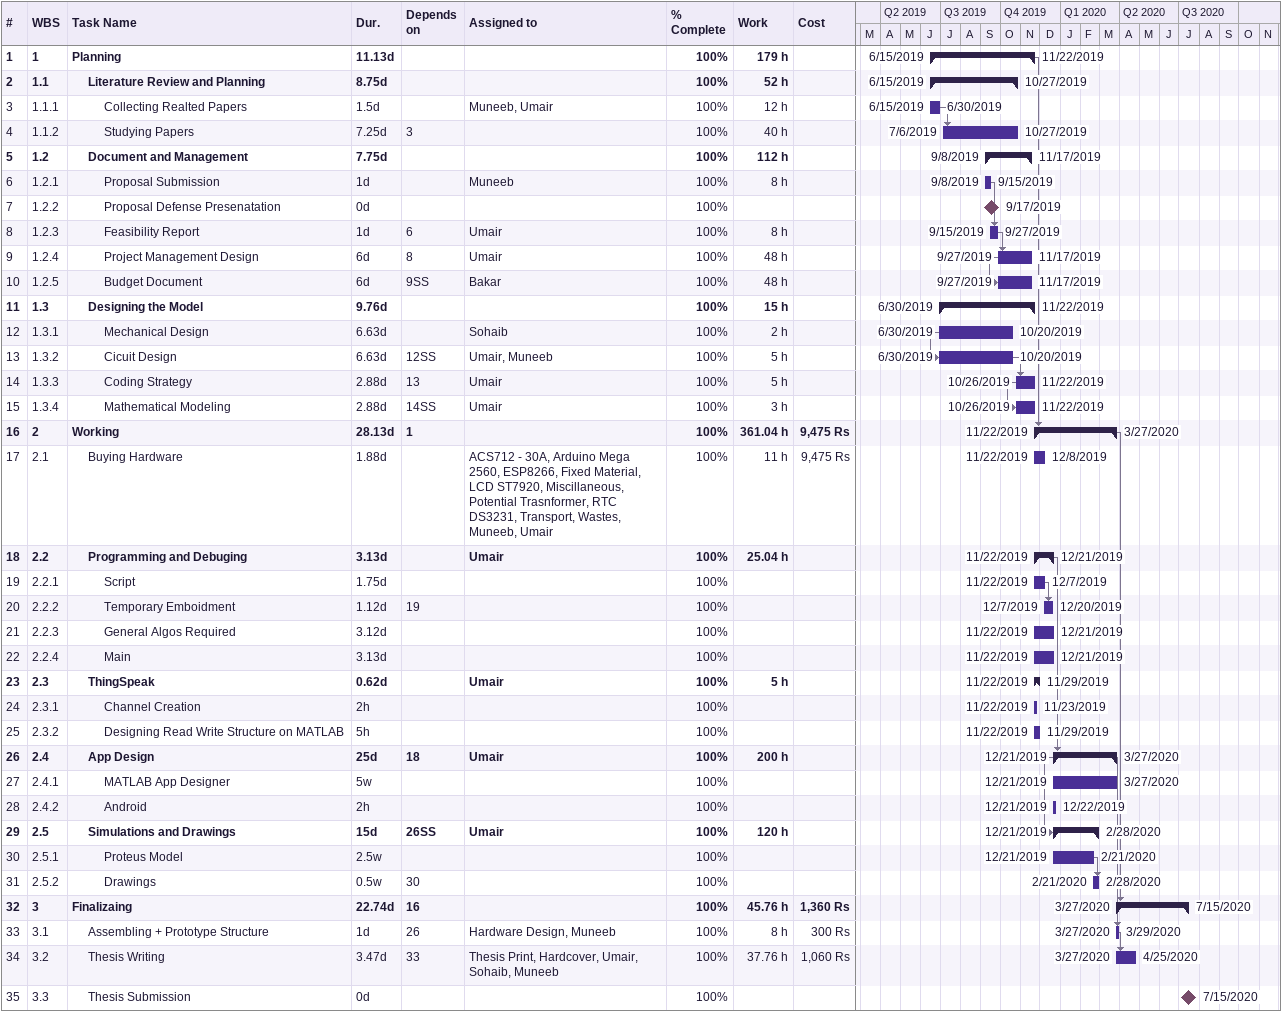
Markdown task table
| ID | WBS | Task | Duration | Start | Finish | Predecessors | Resources | % complete | Work (h) | Cost (Rs) |
|---|---|---|---|---|---|---|---|---|---|---|
| 1 | 1 | **Planning** | 11.13d | 2019-06-15 | 2019-11-22 |  |  | 100 | 179 |  |
| 2 | 1.1 | **Literature Review and Planning** | 8.75d | 2019-06-15 | 2019-10-27 |  |  | 100 | 52 |  |
| 3 | 1.1.1 | Collecting Realted Papers | 1.5d | 2019-06-15 | 2019-06-30 |  | Muneeb, Umair | 100 | 12 |  |
| 4 | 1.1.2 | Studying Papers | 7.25d | 2019-07-06 | 2019-10-27 | 3 |  | 100 | 40 |  |
| 5 | 1.2 | **Document and Management** | 7.75d | 2019-09-08 | 2019-11-17 |  |  | 100 | 112 |  |
| 6 | 1.2.1 | Proposal Submission | 1d | 2019-09-08 | 2019-09-15 |  | Muneeb | 100 | 8 |  |
| 7 | 1.2.2 | Proposal Defense Presenatation | 0d | 2019-09-17 | 2019-09-17 |  |  | 100 |  |  |
| 8 | 1.2.3 | Feasibility Report | 1d | 2019-09-15 | 2019-09-27 | 6 | Umair | 100 | 8 |  |
| 9 | 1.2.4 | Project Management Design | 6d | 2019-09-27 | 2019-11-17 | 8 | Umair | 100 | 48 |  |
| 10 | 1.2.5 | Budget Document | 6d | 2019-09-27 | 2019-11-17 | 9SS | Bakar | 100 | 48 |  |
| 11 | 1.3 | **Designing the Model** | 9.76d | 2019-06-30 | 2019-11-22 |  |  | 100 | 15 |  |
| 12 | 1.3.1 | Mechanical Design | 6.63d | 2019-06-30 | 2019-10-20 |  | Sohaib | 100 | 2 |  |
| 13 | 1.3.2 | Cicuit Design | 6.63d | 2019-06-30 | 2019-10-20 | 12SS | Umair, Muneeb | 100 | 5 |  |
| 14 | 1.3.3 | Coding Strategy | 2.88d | 2019-10-26 | 2019-11-22 | 13 | Umair | 100 | 5 |  |
| 15 | 1.3.4 | Mathematical Modeling | 2.88d | 2019-10-26 | 2019-11-22 | 14SS | Umair | 100 | 3 |  |
| 16 | 2 | **Working** | 28.13d | 2019-11-22 | 2020-03-27 | 1 |  | 100 | 361.04 | 9475 |
| 17 | 2.1 | Buying Hardware | 1.88d | 2019-11-22 | 2019-12-08 |  | ACS712 - 30A, Arduino Mega 2560, ESP8266, Fixed Material, LCD ST7920, Miscillaneous, Potential Trasnformer, RTC DS3231, Transport, Wastes, Muneeb, Umair | 100 | 11 | 9475 |
| 18 | 2.2 | **Programming and Debuging** | 3.13d | 2019-11-22 | 2019-12-21 |  | Umair | 100 | 25.04 |  |
| 19 | 2.2.1 | Script | 1.75d | 2019-11-22 | 2019-12-07 |  |  | 100 |  |  |
| 20 | 2.2.2 | Temporary Emboidment | 1.12d | 2019-12-07 | 2019-12-20 | 19 |  | 100 |  |  |
| 21 | 2.2.3 | General Algos Required | 3.12d | 2019-11-22 | 2019-12-21 |  |  | 100 |  |  |
| 22 | 2.2.4 | Main | 3.13d | 2019-11-22 | 2019-12-21 |  |  | 100 |  |  |
| 23 | 2.3 | **ThingSpeak** | 0.62d | 2019-11-22 | 2019-11-29 |  | Umair | 100 | 5 |  |
| 24 | 2.3.1 | Channel Creation | 2h | 2019-11-22 | 2019-11-23 |  |  | 100 |  |  |
| 25 | 2.3.2 | Designing Read Write Structure on MATLAB | 5h | 2019-11-22 | 2019-11-29 |  |  | 100 |  |  |
| 26 | 2.4 | **App Design** | 25d | 2019-12-21 | 2020-03-27 | 18 | Umair | 100 | 200 |  |
| 27 | 2.4.1 | MATLAB App Designer | 5w | 2019-12-21 | 2020-03-27 |  |  | 100 |  |  |
| 28 | 2.4.2 | Android | 2h | 2019-12-21 | 2019-12-22 |  |  | 100 |  |  |
| 29 | 2.5 | **Simulations and Drawings** | 15d | 2019-12-21 | 2020-02-28 | 26SS | Umair | 100 | 120 |  |
| 30 | 2.5.1 | Proteus Model | 2.5w | 2019-12-21 | 2020-02-21 |  |  | 100 |  |  |
| 31 | 2.5.2 | Drawings | 0.5w | 2020-02-21 | 2020-02-28 | 30 |  | 100 |  |  |
| 32 | 3 | **Finalizaing** | 22.74d | 2020-03-27 | 2020-07-15 | 16 |  | 100 | 45.76 | 1360 |
| 33 | 3.1 | Assembling + Prototype Structure | 1d | 2020-03-27 | 2020-03-29 | 26 | Hardware Design, Muneeb | 100 | 8 | 300 |
| 34 | 3.2 | Thesis Writing | 3.47d | 2020-03-27 | 2020-04-25 | 33 | Thesis Print, Hardcover, Umair, Sohaib, Muneeb | 100 | 37.76 | 1060 |
| 35 | 3.3 | Thesis Submission | 0d | 2020-07-15 | 2020-07-15 |  |  | 100 |  |  |
